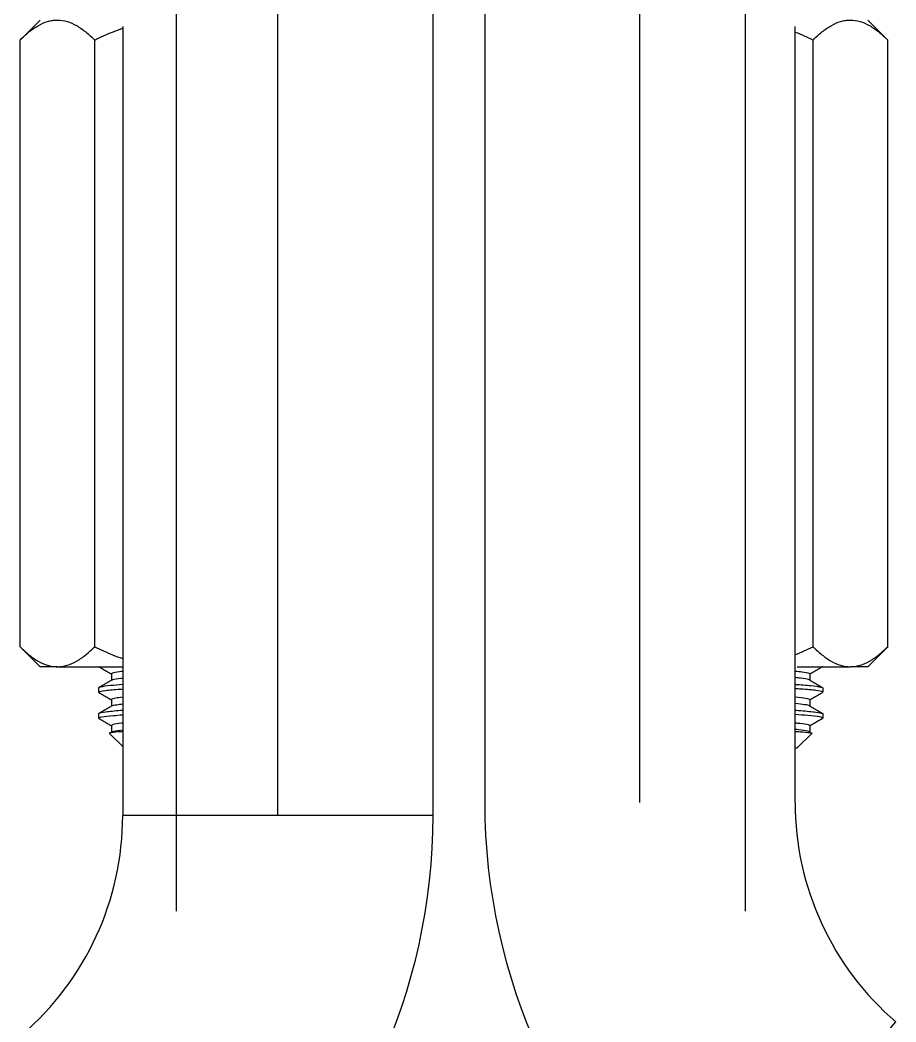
# Model space of a CAD drawing. Extents: x 0 to 1354, y 0 to 992.
# Drawn here: x 336.46 to 370.33, y 267.34 to 306.07 of the extents above; entities that cross this region are included whole.
import ezdxf

# ---------------------------------------------------------------- set-up
doc = ezdxf.new("R2010")
doc.units = 0
doc.header["$LTSCALE"] = 6
doc.header["$MEASUREMENT"] = 0
doc.linetypes.add('CENTER', pattern=[2, 1.25, -0.25, 0.25, -0.25])
doc.layers.get('0').update_dxf_attribs({"linetype": 'CONTINUOUS'})
doc.layers.add('1', color=7, linetype='CONTINUOUS')

msp = doc.modelspace()

# ---------------------------------------------------------------- linework, layer by layer
at = {"color": 7, "ltscale": 0.5}
msp.add_line((366.501, 277.915), (366.432, 277.915), dxfattribs=at)
at = {"layer": '1', "color": 1, "linetype": 'CENTER', "lineweight": -3, "ltscale": 10}
for p, q in [((342.501, 344.512), (342.501, 271.615)), ((364.501, 344.512), (364.501, 271.615))]:
    msp.add_line(p, q, dxfattribs=at)
at = {"layer": '1', "color": 7, "linetype": 'Continuous', "lineweight": -3}
for p, q in [((346.432, 275.315), (346.432, 333.615)), ((352.432, 275.315), (352.432, 333.615)), ((354.432, 333.615), (354.432, 275.815)), ((360.432, 275.815), (360.432, 333.615)), ((337.237, 306.07), (336.464, 305.296)), ((370.011, 305.296), (369.237, 306.07)), ((340.432, 305.816), (340.432, 275.315)), ((366.432, 275.815), (366.432, 305.816)), ((336.464, 281.843), (336.464, 305.296)), ((339.35, 281.843), (339.35, 305.296)), ((367.124, 281.843), (367.124, 305.296)), ((370.011, 281.843), (370.011, 305.296)), ((336.464, 281.843), (337.237, 281.07)), ((369.237, 281.07), (370.011, 281.843)), ((337.907, 281.07), (337.237, 281.07)), ((337.907, 281.07), (340.432, 281.07)), ((366.512, 281.07), (368.567, 281.07)), ((369.237, 281.07), (368.567, 281.07)), ((354.432, 275.815), (354.432, 275.815)), ((346.432, 275.315), (340.432, 275.315)), ((352.432, 275.315), (346.432, 275.315)), ((362.519, 258.227), (370.331, 267.336))]:
    msp.add_line(p, q, dxfattribs=at)
at = {"layer": '1', "color": 7, "linetype": 'Continuous'}
for p, q in [((340.001, 280.793), (340.001, 280.547)), ((367.001, 280.793), (367.001, 280.547)), ((339.501, 280.249), (339.501, 280.082)), ((367.501, 280.249), (367.501, 280.082)), ((340.001, 279.792), (340.001, 279.547)), ((367.001, 279.792), (367.001, 279.547)), ((339.501, 279.249), (339.501, 279.081)), ((367.501, 279.249), (367.501, 279.081)), ((340.001, 278.793), (340.001, 278.538)), ((367.001, 278.793), (367.001, 278.538)), ((339.928, 278.489), (340.432, 277.985)), ((367.075, 278.489), (366.501, 277.915))]:
    msp.add_line(p, q, dxfattribs=at)
at = {"layer": '1', "color": 7, "linetype": 'Continuous', "lineweight": -3}
for centre, radius, start, end in [((377.602, 275.815), 23.17, 180, 229.3831), ((377.602, 275.815), 11.17, 180, 229.3831), ((329.262, 275.315), 11.17, 310.6169, 0), ((329.262, 275.315), 23.17, 310.6169, 0)]:
    msp.add_arc(centre, radius, start, end, dxfattribs=at)
for points, knots in [([(336.464, 305.296), (336.577, 305.409), (336.691, 305.514), (336.923, 305.701), (337.041, 305.783), (337.281, 305.92), (337.402, 305.975), (337.589, 306.031), (337.652, 306.045), (337.748, 306.06), (337.779, 306.064), (337.843, 306.068), (337.875, 306.07), (337.907, 306.07)], [0, 0, 0, 0, 0.25, 0.25, 0.5, 0.5, 0.75, 0.75, 0.875, 0.875, 0.9375, 0.9375, 1, 1, 1, 1]), ([(337.907, 306.07), (338.034, 306.07), (338.159, 306.05), (338.406, 305.977), (338.528, 305.923), (338.679, 305.837), (338.709, 305.819), (338.769, 305.781), (338.799, 305.761), (338.888, 305.699), (338.947, 305.655), (339.123, 305.514), (339.237, 305.409), (339.35, 305.296)], [0, 0, 0, 0, 0.25, 0.25, 0.5, 0.5, 0.5625, 0.5625, 0.625, 0.625, 0.75, 0.75, 1, 1, 1, 1]), ([(367.124, 305.296), (367.237, 305.409), (367.351, 305.514), (367.583, 305.701), (367.701, 305.783), (367.941, 305.92), (368.063, 305.975), (368.249, 306.031), (368.312, 306.045), (368.408, 306.06), (368.44, 306.064), (368.503, 306.068), (368.535, 306.07), (368.567, 306.07)], [0, 0, 0, 0, 0.25, 0.25, 0.5, 0.5, 0.75, 0.75, 0.875, 0.875, 0.9375, 0.9375, 1, 1, 1, 1]), ([(368.567, 306.07), (368.694, 306.07), (368.819, 306.05), (369.066, 305.977), (369.188, 305.923), (369.339, 305.837), (369.369, 305.819), (369.429, 305.781), (369.459, 305.761), (369.549, 305.699), (369.608, 305.655), (369.783, 305.514), (369.898, 305.409), (370.011, 305.296)], [0, 0, 0, 0, 0.25, 0.25, 0.5, 0.5, 0.5625, 0.5625, 0.625, 0.625, 0.75, 0.75, 1, 1, 1, 1]), ([(339.35, 305.296), (339.577, 305.409), (339.805, 305.514), (340.167, 305.659), (340.297, 305.708), (340.429, 305.753)], [0, 0, 0, 0, 0.641926, 0.641926, 1, 1, 1, 1]), ([(336.464, 281.843), (336.577, 281.73), (336.691, 281.626), (336.923, 281.439), (337.041, 281.356), (337.281, 281.219), (337.402, 281.164), (337.589, 281.108), (337.652, 281.094), (337.748, 281.079), (337.779, 281.076), (337.843, 281.071), (337.875, 281.07), (337.907, 281.07)], [0, 0, 0, 0, 0.25, 0.25, 0.5, 0.5, 0.75, 0.75, 0.875, 0.875, 0.9375, 0.9375, 1, 1, 1, 1]), ([(337.907, 281.07), (338.034, 281.07), (338.159, 281.089), (338.406, 281.162), (338.528, 281.216), (338.679, 281.302), (338.709, 281.32), (338.769, 281.358), (338.799, 281.378), (338.888, 281.44), (338.947, 281.484), (339.123, 281.625), (339.237, 281.73), (339.35, 281.843)], [0, 0, 0, 0, 0.25, 0.25, 0.5, 0.5, 0.5625, 0.5625, 0.625, 0.625, 0.75, 0.75, 1, 1, 1, 1]), ([(339.35, 281.843), (339.577, 281.73), (339.805, 281.626), (340.167, 281.48), (340.297, 281.431), (340.429, 281.386)], [0, 0, 0, 0, 0.641926, 0.641926, 1, 1, 1, 1]), ([(367.124, 281.843), (367.237, 281.73), (367.351, 281.626), (367.583, 281.439), (367.701, 281.356), (367.941, 281.219), (368.063, 281.164), (368.249, 281.108), (368.312, 281.094), (368.408, 281.079), (368.44, 281.076), (368.503, 281.071), (368.535, 281.07), (368.567, 281.07)], [0, 0, 0, 0, 0.25, 0.25, 0.5, 0.5, 0.75, 0.75, 0.875, 0.875, 0.9375, 0.9375, 1, 1, 1, 1]), ([(368.567, 281.07), (368.694, 281.07), (368.819, 281.089), (369.066, 281.162), (369.188, 281.216), (369.339, 281.302), (369.369, 281.32), (369.429, 281.358), (369.459, 281.378), (369.549, 281.44), (369.608, 281.484), (369.783, 281.625), (369.898, 281.73), (370.011, 281.843)], [0, 0, 0, 0, 0.25, 0.25, 0.5, 0.5, 0.5625, 0.5625, 0.625, 0.625, 0.75, 0.75, 1, 1, 1, 1])]:
    msp.add_open_spline(points, degree=3, knots=knots, dxfattribs=at)
for points in [[(366.439, 305.606), (366.672, 305.512), (366.899, 305.408), (367.124, 305.296)], [(366.439, 281.533), (366.672, 281.627), (366.899, 281.731), (367.124, 281.843)]]:
    msp.add_open_spline(points, degree=3, dxfattribs=at)
at = {"layer": '1', "color": 7, "linetype": 'Continuous'}
for points in [[(339.504, 281.073), (339.753, 280.928), (340.001, 280.784)], [(367.499, 281.073), (367.25, 280.928), (367.001, 280.784)], [(340.021, 280.559), (339.764, 280.409), (339.507, 280.26)], [(366.982, 280.559), (367.239, 280.409), (367.496, 280.26)], [(339.51, 280.069), (339.756, 279.927), (340.001, 279.784)], [(367.493, 280.069), (367.247, 279.927), (367.001, 279.784)], [(340.02, 279.558), (339.762, 279.408), (339.505, 279.259)], [(366.983, 279.558), (367.241, 279.408), (367.498, 279.259)], [(339.504, 279.072), (339.753, 278.928), (340.001, 278.784)], [(367.499, 279.072), (367.25, 278.928), (367.001, 278.784)]]:
    msp.add_open_spline(points, degree=2, dxfattribs=at)
for points, knots in [([(340.432, 280.888), (340.388, 280.883), (340.348, 280.879), (340.175, 280.856), (340.081, 280.838), (340.013, 280.81), (340.002, 280.801), (340.002, 280.793)], [0.6583663, 0.6583663, 0.6583663, 0.6583663, 0.7122056, 0.7122056, 0.9066432, 0.9066432, 1, 1, 1, 1]), ([(366.432, 280.902), (366.531, 280.893), (366.618, 280.883), (366.828, 280.856), (366.922, 280.838), (366.99, 280.81), (367.001, 280.801), (367.001, 280.793)], [0.6053042, 0.6053042, 0.6053042, 0.6053042, 0.7122056, 0.7122056, 0.9066432, 0.9066432, 1, 1, 1, 1]), ([(340.017, 280.556), (340.026, 280.561), (340.039, 280.566), (340.113, 280.588), (340.218, 280.606), (340.386, 280.627), (340.409, 280.63), (340.432, 280.632)], [0, 0, 0, 0, 0.0315074, 0.0315074, 0.1428968, 0.1428968, 0.159617, 0.159617, 0.159617, 0.159617]), ([(366.986, 280.556), (366.977, 280.561), (366.964, 280.566), (366.89, 280.588), (366.784, 280.606), (366.577, 280.632), (366.508, 280.64), (366.432, 280.647)], [0, 0, 0, 0, 0.0315074, 0.0315074, 0.1428968, 0.1428968, 0.1900357, 0.1900357, 0.1900357, 0.1900357]), ([(340.432, 280.378), (340.257, 280.365), (340.101, 280.352), (339.791, 280.32), (339.656, 280.302), (339.529, 280.274), (339.503, 280.262), (339.502, 280.25)], [0.7434741, 0.7434741, 0.7434741, 0.7434741, 0.8205582, 0.8205582, 0.9280279, 0.9280279, 1, 1, 1, 1]), ([(339.502, 280.082), (339.502, 280.086), (339.506, 280.091), (339.545, 280.114), (339.633, 280.134), (339.913, 280.169), (340.108, 280.186), (340.371, 280.206), (340.401, 280.208), (340.432, 280.21)], [0, 0, 0, 0, 0.0277341, 0.0277341, 0.1352959, 0.1352959, 0.2428959, 0.2428959, 0.2565404, 0.2565404, 0.2565404, 0.2565404]), ([(366.432, 280.388), (366.664, 280.372), (366.869, 280.355), (367.212, 280.32), (367.346, 280.302), (367.474, 280.274), (367.5, 280.262), (367.501, 280.25)], [0.7237506, 0.7237506, 0.7237506, 0.7237506, 0.8205582, 0.8205582, 0.9280279, 0.9280279, 1, 1, 1, 1]), ([(367.501, 280.082), (367.501, 280.086), (367.497, 280.091), (367.458, 280.114), (367.369, 280.134), (367.09, 280.169), (366.895, 280.186), (366.589, 280.209), (366.513, 280.214), (366.432, 280.22)], [0, 0, 0, 0, 0.0277341, 0.0277341, 0.1352959, 0.1352959, 0.2428959, 0.2428959, 0.2762468, 0.2762468, 0.2762468, 0.2762468]), ([(340.432, 279.888), (340.323, 279.876), (340.233, 279.864), (340.065, 279.834), (340.009, 279.814), (340.002, 279.795), (340.002, 279.794), (340.001, 279.793)], [0.8051526, 0.8051526, 0.8051526, 0.8051526, 0.8817333, 0.8817333, 0.992938, 0.992938, 1, 1, 1, 1]), ([(366.432, 279.902), (366.604, 279.886), (366.743, 279.869), (366.938, 279.834), (366.994, 279.814), (367.001, 279.795), (367.001, 279.794), (367.001, 279.793)], [0.7746695, 0.7746695, 0.7746695, 0.7746695, 0.8817333, 0.8817333, 0.992938, 0.992938, 1, 1, 1, 1]), ([(340.432, 279.378), (340.403, 279.376), (340.375, 279.374), (340.113, 279.354), (339.917, 279.335), (339.636, 279.299), (339.546, 279.282), (339.506, 279.26), (339.502, 279.255), (339.502, 279.25)], [0.7431717, 0.7431717, 0.7431717, 0.7431717, 0.755974, 0.755974, 0.8634131, 0.8634131, 0.9708865, 0.9708865, 1, 1, 1, 1]), ([(340.015, 279.555), (340.041, 279.57), (340.105, 279.586), (340.267, 279.611), (340.343, 279.622), (340.432, 279.632)], [0, 0, 0, 0, 0.0995932, 0.0995932, 0.1619428, 0.1619428, 0.1619428, 0.1619428]), ([(366.988, 279.555), (366.962, 279.57), (366.898, 279.586), (366.706, 279.616), (366.581, 279.632), (366.432, 279.648)], [0, 0, 0, 0, 0.0995932, 0.0995932, 0.192321, 0.192321, 0.192321, 0.192321]), ([(366.432, 279.388), (366.511, 279.383), (366.585, 279.378), (366.89, 279.354), (367.085, 279.335), (367.367, 279.299), (367.457, 279.282), (367.497, 279.26), (367.501, 279.255), (367.501, 279.25)], [0.7234888, 0.7234888, 0.7234888, 0.7234888, 0.755974, 0.755974, 0.8634131, 0.8634131, 0.9708865, 0.9708865, 1, 1, 1, 1]), ([(339.501, 279.081), (339.502, 279.097), (339.545, 279.114), (339.727, 279.148), (339.881, 279.165), (340.185, 279.191), (340.303, 279.201), (340.432, 279.21)], [0, 0, 0, 0, 0.0931942, 0.0931942, 0.2007141, 0.2007141, 0.2573697, 0.2573697, 0.2573697, 0.2573697]), ([(339.512, 279.068), (339.508, 279.07), (339.506, 279.072), (339.504, 279.074), (339.504, 279.074), (339.504, 279.074)], [0, 0, 0, 0, 0.917094, 0.917094, 1, 1, 1, 1]), ([(340.432, 278.888), (340.416, 278.886), (340.401, 278.885), (340.236, 278.866), (340.126, 278.848), (340.023, 278.817), (340.002, 278.805), (340.002, 278.793)], [0.8044414, 0.8044414, 0.8044414, 0.8044414, 0.8157977, 0.8157977, 0.9273648, 0.9273648, 1, 1, 1, 1]), ([(367.501, 279.081), (367.501, 279.097), (367.457, 279.114), (367.276, 279.148), (367.121, 279.165), (366.782, 279.195), (366.616, 279.207), (366.432, 279.22)], [0, 0, 0, 0, 0.0931942, 0.0931942, 0.2007141, 0.2007141, 0.2770503, 0.2770503, 0.2770503, 0.2770503]), ([(366.432, 278.902), (366.5, 278.896), (366.562, 278.889), (366.767, 278.866), (366.877, 278.848), (366.98, 278.817), (367, 278.805), (367.001, 278.793)], [0.7739638, 0.7739638, 0.7739638, 0.7739638, 0.8157977, 0.8157977, 0.9273648, 0.9273648, 1, 1, 1, 1]), ([(367.491, 279.068), (367.494, 279.07), (367.497, 279.072), (367.499, 279.074), (367.499, 279.074), (367.499, 279.074)], [0, 0, 0, 0, 0.917094, 0.917094, 1, 1, 1, 1]), ([(340.432, 278.561), (340.415, 278.56), (340.399, 278.559), (340.22, 278.546), (340.094, 278.535), (339.946, 278.514), (339.913, 278.504), (339.923, 278.494)], [0.796241, 0.796241, 0.796241, 0.796241, 0.8062501, 0.8062501, 0.9071756, 0.9071756, 1, 1, 1, 1]), ([(340.002, 278.539), (340.003, 278.553), (340.032, 278.566), (340.162, 278.597), (340.279, 278.614), (340.432, 278.632)], [0, 0, 0, 0, 0.0835305, 0.0835305, 0.1884723, 0.1884723, 0.1884723, 0.1884723]), ([(367.001, 278.539), (367, 278.553), (366.971, 278.566), (366.839, 278.597), (366.718, 278.615), (366.519, 278.638), (366.477, 278.643), (366.432, 278.648)], [0, 0, 0, 0, 0.0835305, 0.0835305, 0.1912129, 0.1912129, 0.2179721, 0.2179721, 0.2179721, 0.2179721]), ([(366.432, 278.57), (366.5, 278.566), (366.563, 278.562), (366.783, 278.546), (366.908, 278.535), (367.057, 278.514), (367.09, 278.504), (367.08, 278.494)], [0.7705475, 0.7705475, 0.7705475, 0.7705475, 0.8062501, 0.8062501, 0.9071756, 0.9071756, 1, 1, 1, 1])]:
    msp.add_open_spline(points, degree=3, knots=knots, dxfattribs=at)

doc.saveas('drawing.dxf')
